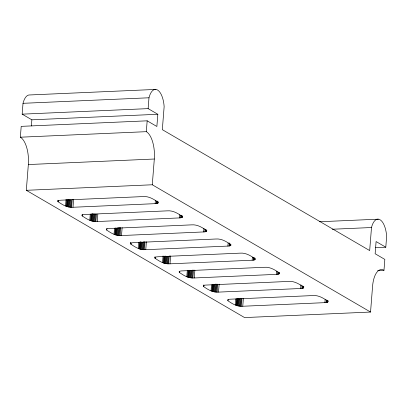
<?xml version="1.0" encoding="UTF-8"?>
<svg xmlns="http://www.w3.org/2000/svg" width="407" height="407" viewBox="0 0 407 407"><rect width="100%" height="100%" fill="white"/><g stroke="black" fill="none" stroke-linecap="round" stroke-linejoin="round"><path stroke-width="0.61" d="M130.479 243.696L131.441 242.918L133.633 242.618L215.766 239.011C221.271 238.477 226.17 241.376 230.504 244.444C232.229 245.752 228.648 246.138 227.895 246.082L145.762 249.689C140.257 250.224 135.358 247.324 131.023 244.251L130.479 243.696L130.576 242.475M332.244 229.248L371.494 227.528A18.478 8.079 87.5 0 1 380.031 219.744A18.478 8.079 87.5 0 1 386.65 236.365L385.795 247.207L376.093 241.555L375.137 253.754L384.834 259.412L383.984 270.253A22.431 9.809 87.5 0 0 372.573 286.289L370.548 312.047L244.582 317.577L26.318 190.308L28.342 164.55A22.431 9.809 87.5 0 0 20.35 137.205L21.205 126.358L147.171 120.823L156.873 126.48L157.835 114.281L148.133 108.623L22.166 114.158L23.016 103.312A18.478 8.079 87.5 0 1 29.874 94.953L155.845 89.423M31.385 125.916L31.863 119.816L22.166 114.158M57.809 201.455C57.616 200.117 60.078 200.402 60.882 200.193L143.01 196.586C148.514 196.052 153.414 198.952 157.753 202.02C159.473 203.327 155.896 203.714 155.138 203.658L73.006 207.265C67.501 207.799 62.607 204.899 58.267 201.831L57.809 201.455L57.906 200.234M58.267 201.831L58.364 200.61M65.542 206.074L66.071 199.364M66.341 206.43L66.87 199.72M66.855 206.598L67.384 199.888M67.43 206.751L68.005 199.43M68.061 206.888L68.635 199.567M68.732 207.005L69.312 199.684M69.439 207.107L70.014 199.786M70.162 207.188L70.737 199.868M70.894 207.239L71.469 199.923M71.622 207.275L72.243 199.344M73.006 207.265L73.631 199.333M82.051 215.72C81.858 214.382 84.32 214.667 85.124 214.458L167.252 210.851C172.756 210.317 177.656 213.217 181.995 216.285C183.715 217.592 180.138 217.979 179.38 217.923L97.248 221.53C91.743 222.064 86.849 219.164 82.509 216.092L82.051 215.72L82.148 214.489M82.509 216.092L82.606 214.86M89.784 220.335L90.268 214.174M90.583 220.696L91.117 213.919M91.097 220.859L91.631 214.082M91.672 221.016L92.252 213.619M92.303 221.154L92.882 213.756M92.974 221.271L93.559 213.879M93.681 221.372L94.261 213.975M94.404 221.449L94.984 214.057M95.136 221.505L95.716 214.113M95.864 221.54L96.444 214.143M97.248 221.53L97.833 214.133M106.771 230.113C105.047 228.805 108.628 228.419 109.386 228.475L191.514 224.868C197.019 224.333 201.918 227.233 206.252 230.306C207.977 231.614 204.4 231.995 203.642 231.939L121.51 235.546C116.005 236.08 111.106 233.18 106.771 230.113L106.914 228.281M114.046 234.356L114.525 228.256M114.845 234.712L115.374 228.001M115.359 234.88L115.883 228.169M115.934 235.032L116.463 228.322M116.565 235.17L117.14 227.849M117.236 235.292L117.811 227.971M117.944 235.388L118.564 227.457M118.666 235.47L119.292 227.538M119.399 235.526L120.019 227.594M120.121 235.556L120.747 227.625M121.51 235.546L122.136 227.615M130.566 243.879L130.662 242.658M131.023 244.251L131.12 243.035M370.548 312.047L152.284 184.773L154.314 159.015A22.431 9.809 87.5 0 0 146.317 131.67L147.171 120.823M148.133 108.623L148.987 97.782A18.478 8.079 87.5 0 1 157.524 89.998A18.478 8.079 87.5 0 1 164.143 106.619L162.327 129.665L369.678 250.57L371.494 227.528M138.299 248.494L138.777 242.394M139.097 248.855L139.626 242.145M139.611 249.018L140.186 241.702M140.186 249.176L140.761 241.855M140.817 249.313L141.392 241.992M141.488 249.43L142.063 242.109M142.191 249.532L142.771 242.211M142.918 249.608L143.539 241.682M143.651 249.664L144.271 241.738M144.373 249.7L144.999 241.768M145.762 249.689L146.388 241.758M155.138 203.658L155.377 200.605M156.359 203.551L156.553 201.109M156.883 203.464L157.071 201.022M157.331 203.358L157.478 201.526M157.702 203.23L157.85 201.399M157.992 203.088L158.089 201.867M154.818 258.023C154.624 256.68 157.082 256.97 157.885 256.761L240.018 253.149C245.523 252.62 250.422 255.515 254.757 258.587C256.481 259.895 252.9 260.282 252.142 260.221L170.014 263.828C164.509 264.362 159.61 261.462 155.276 258.394L154.818 258.023L154.914 256.802M155.276 258.394L155.367 257.173M162.551 262.637L163.075 255.927M163.349 262.993L163.879 256.283M163.858 263.161L164.387 256.451M164.438 263.314L165.013 255.993M165.064 263.451L165.644 256.13M165.741 263.573L166.315 256.252M166.443 263.67L167.023 256.354M167.17 263.751L167.745 256.43M167.898 263.807L168.478 256.486M168.625 263.838L169.251 255.906M170.014 263.828L170.635 255.901M179.38 217.923L179.624 214.84M180.601 217.816L180.794 215.349M181.125 217.73L181.319 215.262M181.573 217.623L181.72 215.771M181.944 217.496L182.092 215.644M182.234 217.348L182.331 216.117M179.523 272.537C177.803 271.23 181.38 270.843 182.138 270.899L264.27 267.292C269.775 266.758 274.669 269.658 279.009 272.726C280.733 274.033 277.152 274.42 276.394 274.364L194.266 277.971C188.762 278.505 183.862 275.605 179.523 272.537L179.619 271.316M186.798 276.78L187.281 270.68M187.602 277.136L188.126 270.426M188.11 277.304L188.639 270.594M188.69 277.457L189.214 270.747M189.316 277.594L189.896 270.273M189.993 277.711L190.568 270.396M190.695 277.813L191.27 270.492M191.422 277.895L191.997 270.574M192.15 277.95L192.776 270.019M192.877 277.981L193.503 270.05M194.266 277.971L194.887 270.039M203.642 231.939L203.927 228.281M204.863 231.832L205.057 229.395M205.382 231.746L205.53 229.914M205.835 231.639L205.978 229.807M206.207 231.512L206.303 230.291M206.491 231.369L206.588 230.148M206.69 231.212L206.787 229.991M203.775 286.676C202.055 285.368 205.632 284.981 206.39 285.042L288.522 281.435C294.027 280.901 298.921 283.801 303.261 286.869C304.98 288.176 301.404 288.563 300.646 288.502L218.513 292.114C213.014 292.648 208.114 289.748 203.775 286.676L203.922 284.849M211.05 290.919L211.533 284.819M211.849 291.28L212.378 284.569M212.362 291.443L212.892 284.732M212.937 291.595L213.466 284.885M213.568 291.733L214.143 284.417M214.245 291.855L214.82 284.534M214.947 291.956L215.573 284.025M215.669 292.033L216.295 284.101M216.402 292.089L217.028 284.157M217.129 292.119L217.755 284.193M218.513 292.114L219.139 284.183M227.895 246.082L228.134 243.03M229.116 245.976L229.355 242.923M229.634 245.889L229.782 244.058M230.087 245.782L230.23 243.951M230.459 245.655L230.555 244.434M230.744 245.507L230.84 244.292M228.027 300.819C226.307 299.511 229.884 299.125 230.642 299.181L312.774 295.574C318.274 295.039 323.173 297.939 327.513 301.012C329.232 302.32 325.656 302.706 324.898 302.645L242.765 306.252C237.266 306.786 232.366 303.887 228.027 300.819L228.124 299.598M235.302 305.062L235.785 298.962M236.101 305.418L236.63 298.707M236.615 305.586L237.189 298.265M237.189 305.738L237.769 298.417M237.82 305.876L238.395 298.555M238.492 305.998L239.072 298.677M239.199 306.095L239.774 298.774M239.921 306.176L240.547 298.245M240.654 306.232L241.28 298.3M241.382 306.262L242.002 298.331M242.765 306.252L243.391 298.321M252.142 260.221L252.386 257.173M253.368 260.114L253.556 257.677M253.887 260.027L254.08 257.59M254.339 259.92L254.482 258.094M254.711 259.793L254.853 257.967M254.996 259.651L255.092 258.43M276.394 274.364L276.638 271.311M277.615 274.257L277.808 271.815M278.139 274.17L278.281 272.339M278.592 274.064L278.734 272.232M278.963 273.936L279.06 272.715M279.248 273.794L279.344 272.573M300.646 288.502L300.936 284.844M301.867 288.4L302.06 285.958M302.391 288.314L302.584 285.872M302.844 288.202L302.986 286.375M303.215 288.08L303.357 286.248M303.5 287.932L303.597 286.711M303.693 287.774L303.79 286.553M324.898 302.645L325.137 299.598M326.119 302.538L326.312 300.101M326.643 302.452L326.836 300.015M327.091 302.345L327.238 300.514M327.462 302.218L327.61 300.386M327.752 302.075L327.849 300.854M327.945 301.918L328.042 300.697M23.016 103.312L148.987 97.782M31.863 119.816L157.835 114.281M20.35 137.205L146.317 131.67M28.342 164.55L154.314 159.015M26.318 190.308L152.284 184.773M319.48 221.754L378.352 219.17M375.666 247.654L385.795 247.207M377.65 270.533L383.984 270.253"/></g></svg>
